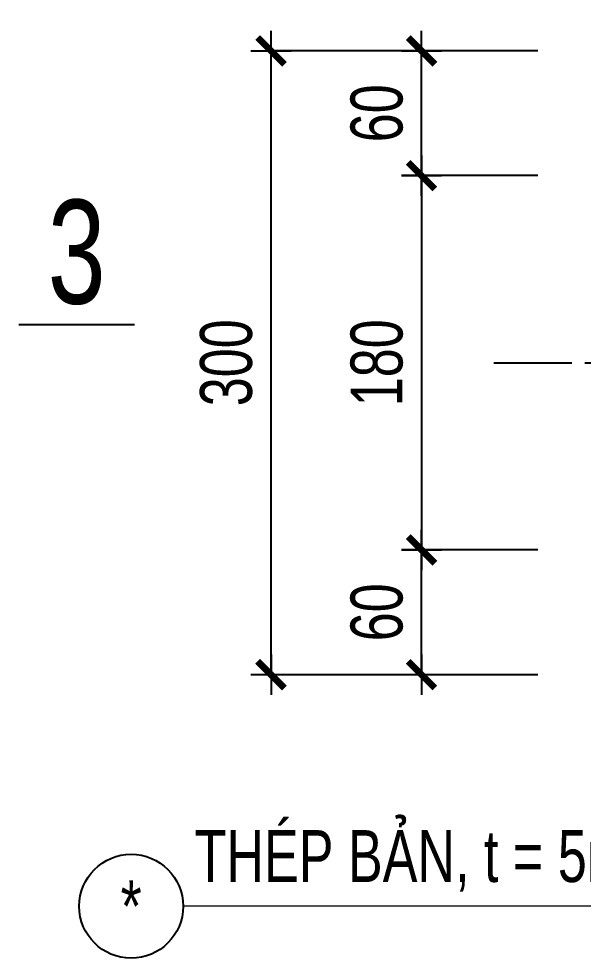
# Model space of a CAD drawing. Header units: millimetres. Extents: x -121190 to 167528, y -50070 to 22631.
# Drawn here: x 21190 to 23907, y 2313 to 6831 of the extents above; entities that cross this region are included whole.
import ezdxf
from ezdxf.enums import TextEntityAlignment as Align

# ---------------------------------------------------------------- set-up
doc = ezdxf.new("R2010")
doc.units = ezdxf.units.MM
doc.header["$MEASUREMENT"] = 0
doc.linetypes.add('CENTER2', pattern=[1.125, 0.75, -0.125, 0.125, -0.125])
doc.layers.get('DEFPOINTS').update_dxf_attribs({"color": 87})
for name, color, linetype in [('02.DIM', 8, 'Continuous'), ('06.TEXT', 2, 'Continuous'), ('14.STEELNUM', 254, 'Continuous'), ('CDC.01.AXIS', 160, 'CENTER2')]:
    doc.layers.add(name, color=color, linetype=linetype)
doc.layers.add('CDC_11.NOTE', color=8, linetype='Continuous', lineweight=18)
doc.styles.add('ARIAL', font='arial.ttf', dxfattribs={"width": 0.6})
doc.styles.add('SMTEXT', font='3t-unicode.shx', dxfattribs={"width": 0.75})
doc.styles.get("Standard").update_dxf_attribs({"font": 'txt_____.ttf'})
doc.dimstyles.new('DIM 1-100', dxfattribs={"dimscale": 100, "dimtxt": 4, "dimasz": 1.5, "dimexe": 1, "dimexo": 0, "dimgap": 1, "dimtad": 1, "dimdec": 0, "dimdsep": 46, "dimtxsty": 'Standard', "dimblk": 'ARCHTICK', "dimcen": 0, "dimdle": 1, "dimclrd": 256, "dimclre": 256, "dimclrt": 7, "dimazin": 2, "dimtp": 0.1, "dimtm": 0.1, "dimtfac": 0.71, "dimtdec": 0, "dimtofl": 0, "dimtmove": 2, "dimatfit": 3, "dimfxl": 1, "dimtolj": 1, "dimlwd": -1, "dimlwe": -1, "dimarcsym": 0})
doc.dimstyles.new('X10', dxfattribs={"dimtxt": 250, "dimasz": 0.8, "dimexe": 0, "dimexo": 0, "dimgap": 90, "dimtad": 1, "dimdec": 0, "dimlfac": 0.1, "dimzin": 13, "dimdsep": 46, "dimtxsty": 'SMTEXT', "dimblk1": 'CHEO', "dimblk2": 'CHEO', "dimsah": 1, "dimcen": 0, "dimclrd": 256, "dimclre": 256, "dimclrt": 2, "dimadec": 0, "dimazin": 0, "dimtfac": 1, "dimtdec": 0, "dimtix": 1, "dimtmove": 2, "dimatfit": 3, "dimldrblk": 'CHEO', "dimfxl": 1, "dimtolj": 1, "dimtzin": 13, "dimarcsym": 0})

# ---------------------------------------------------------------- blocks, each defined once
blk = doc.blocks.new('_ArchTick')
at = {"color": 0, "linetype": 'ByBlock', "const_width": 0.15}
blk.add_lwpolyline([(-0.5, -0.5), (0.5, 0.5)], dxfattribs=at)
blk = doc.blocks.new('CHEO')
at = {"layer": '02.DIM'}
for points in [[(0, 121), (0, -121)], [(-121, 0), (121, 0)]]:
    blk.add_lwpolyline(points, dxfattribs=at)
at = {"layer": '02.DIM', "const_width": 40}
blk.add_lwpolyline([(80.5, 80.4), (-80.4, -80.5)], dxfattribs=at)
blk = doc.blocks.new('*D89')
at = {"layer": '02.DIM', "lineweight": -2, "transparency": 16777216}
for p, q in [((23689.1, 4276.8), (23129.2, 4276.8)), ((23129.2, 3677.6), (23129.2, 4276)), ((23689.1, 3676.8), (23129.2, 3676.8))]:
    blk.add_line(p, q, dxfattribs=at)
at = {"layer": 'DEFPOINTS', "color": 0, "transparency": 16777216}
for p in [(23129.2, 4276.8), (23689.1, 4276.8), (23689.1, 3676.8)]:
    blk.add_point(p, dxfattribs=at)
at = {"layer": '02.DIM', "lineweight": -2, "transparency": 16777216, "xscale": 0.8, "yscale": 0.8, "zscale": 0.8}
for p, rotation in [((23129.2, 4276.8), 90), ((23129.2, 3676.8), 270)]:
    blk.add_blockref('CHEO', p, dxfattribs=dict(at, rotation=rotation))
at = {"layer": '02.DIM', "color": 2, "transparency": 16777216, "insert": (22914.2, 3976.8), "char_height": 250, "attachment_point": 5, "rotation": 90, "style": 'SMTEXT'}
blk.add_mtext('\\A1;60', dxfattribs=at)
blk = doc.blocks.new('*D90')
at = {"layer": '02.DIM', "lineweight": -2, "transparency": 16777216}
for p, q in [((23689.1, 6676.8), (23129.2, 6676.8)), ((23129.2, 6077.6), (23129.2, 6676)), ((23689.1, 6076.8), (23129.2, 6076.8))]:
    blk.add_line(p, q, dxfattribs=at)
at = {"layer": 'DEFPOINTS', "color": 0, "transparency": 16777216}
for p in [(23129.2, 6676.8), (23689.1, 6676.8), (23689.1, 6076.8)]:
    blk.add_point(p, dxfattribs=at)
at = {"layer": '02.DIM', "lineweight": -2, "transparency": 16777216, "xscale": 0.8, "yscale": 0.8, "zscale": 0.8}
for p, rotation in [((23129.2, 6676.8), 90), ((23129.2, 6076.8), 270)]:
    blk.add_blockref('CHEO', p, dxfattribs=dict(at, rotation=rotation))
at = {"layer": '02.DIM', "color": 2, "transparency": 16777216, "insert": (22914.2, 6376.8), "char_height": 250, "attachment_point": 5, "rotation": 90, "style": 'SMTEXT'}
blk.add_mtext('\\A1;60', dxfattribs=at)
blk = doc.blocks.new('*D96')
at = {"layer": '02.DIM', "lineweight": -2, "transparency": 16777216}
for p, q in [((23689.1, 6076.8), (23129.2, 6076.8)), ((23129.2, 6076), (23129.2, 4277.6)), ((23689.1, 4276.8), (23129.2, 4276.8))]:
    blk.add_line(p, q, dxfattribs=at)
at = {"layer": 'DEFPOINTS', "color": 0, "transparency": 16777216}
for p in [(23689.1, 6076.8), (23129.2, 4276.8), (23689.1, 4276.8)]:
    blk.add_point(p, dxfattribs=at)
at = {"layer": '02.DIM', "lineweight": -2, "transparency": 16777216, "xscale": 0.8, "yscale": 0.8, "zscale": 0.8}
for p, rotation in [((23129.2, 6076.8), 90), ((23129.2, 4276.8), 270)]:
    blk.add_blockref('CHEO', p, dxfattribs=dict(at, rotation=rotation))
at = {"layer": '02.DIM', "color": 2, "transparency": 16777216, "insert": (22914.2, 5176.8), "char_height": 250, "attachment_point": 5, "rotation": 90, "style": 'SMTEXT'}
blk.add_mtext('\\A1;180', dxfattribs=at)
blk = doc.blocks.new('*D97')
at = {"layer": '02.DIM', "lineweight": -2, "transparency": 16777216}
for p, q in [((23689.1, 6676.8), (22404.6, 6676.8)), ((22404.6, 3677.6), (22404.6, 6676)), ((23689.1, 3676.8), (22404.6, 3676.8))]:
    blk.add_line(p, q, dxfattribs=at)
at = {"layer": 'DEFPOINTS', "color": 0, "transparency": 16777216}
for p in [(22404.6, 6676.8), (23689.1, 6676.8), (23689.1, 3676.8)]:
    blk.add_point(p, dxfattribs=at)
at = {"layer": '02.DIM', "lineweight": -2, "transparency": 16777216, "xscale": 0.8, "yscale": 0.8, "zscale": 0.8}
for p, rotation in [((22404.6, 6676.8), 90), ((22404.6, 3676.8), 270)]:
    blk.add_blockref('CHEO', p, dxfattribs=dict(at, rotation=rotation))
at = {"layer": '02.DIM', "color": 2, "transparency": 16777216, "insert": (22189.6, 5176.8), "char_height": 250, "attachment_point": 5, "rotation": 90, "style": 'SMTEXT'}
blk.add_mtext('\\A1;300', dxfattribs=at)

msp = doc.modelspace()

# ---------------------------------------------------------------- linework, layer by layer
at = {"layer": '14.STEELNUM', "linetype": 'ByBlock'}
msp.add_circle((21731.5, 2563.1), 250, dxfattribs=at)
at = {"layer": 'CDC.01.AXIS', "ltscale": 500}
msp.add_line((23476.9, 5176.8), (27376.9, 5176.8), dxfattribs=at)

# ---------------------------------------------------------------- texts
at = {"layer": '06.TEXT', "linetype": 'ByBlock', "style": 'SMTEXT', "width": 0.75}
msp.add_text('%%U 3 ', height=500, dxfattribs=at).set_placement((21469.2, 5711.2), align=Align.MIDDLE)
at = {"layer": '06.TEXT', "style": 'SMTEXT', "width": 0.75}
msp.add_text('THÉP BẢN, t = 5mm', height=250, dxfattribs=at).set_placement((22036.6, 2679.4))
at = {"layer": '14.STEELNUM', "linetype": 'ByBlock', "style": 'ARIAL', "width": 0.75}
msp.add_text('*', height=250, dxfattribs=at).set_placement((21731.5, 2563.1), align=Align.MIDDLE)

# ---------------------------------------------------------------- dimensions: what is measured, and where the dimension line sits
at = {"layer": '02.DIM'}
for base, p1, p2, picture, middle in [((22404.6, 6676.8), (23689.1, 3676.8), (23689.1, 6676.8), '*D97', (22189.6, 5176.8)), ((23129.2, 6676.8), (23689.1, 6076.8), (23689.1, 6676.8), '*D90', (22914.2, 6376.8)), ((23129.2, 4276.8), (23689.1, 6076.8), (23689.1, 4276.8), '*D96', (22914.2, 5176.8)), ((23129.2, 4276.8), (23689.1, 3676.8), (23689.1, 4276.8), '*D89', (22914.2, 3976.8))]:
    dim = msp.add_linear_dim(base=base, p1=p1, p2=p2, angle=90, dimstyle='X10', dxfattribs=at)
    dim.commit()
    dim.dimension.update_dxf_attribs({"geometry": picture, "text_midpoint": middle})

# ---------------------------------------------------------------- leaders
at = {"layer": 'CDC_11.NOTE'}
for points in [[(25426.3, 6380.1), (24820.3, 7408), (22314.7, 7408)], [(25177.9, 5211.8), (24820.3, 7408), (22314.7, 7408)], [(24555.6, 4765.9), (24555.6, 2563.1), (21981.5, 2563.1)]]:
    msp.add_leader(points, dimstyle='DIM 1-100', dxfattribs=at)

doc.saveas('drawing.dxf')
